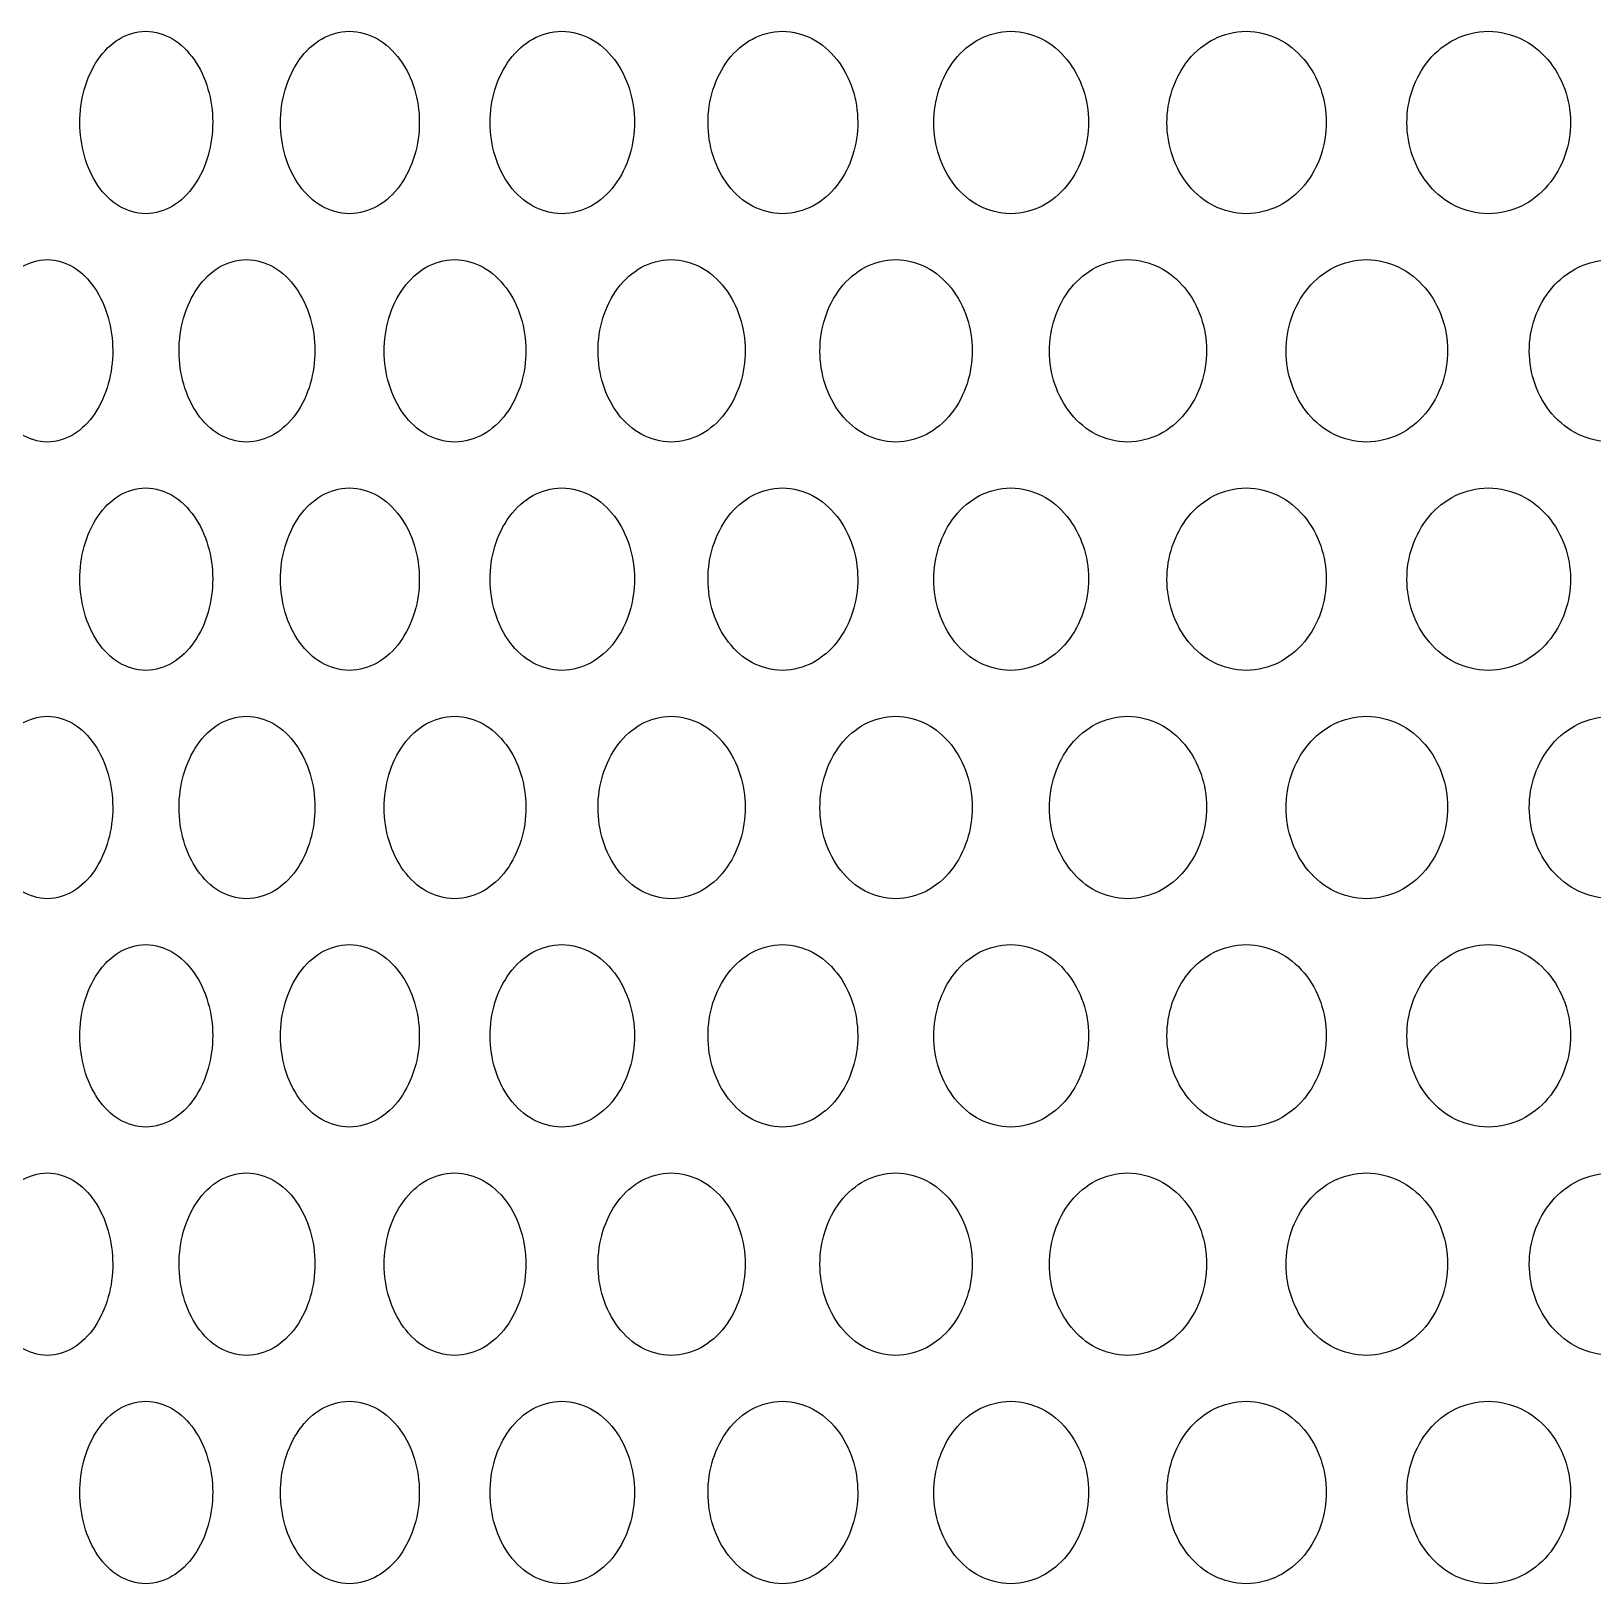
# Model space of a CAD drawing. Header units: millimetres. Extents: x 750 to 8479, y 2174 to 4333.
# Drawn here: x 1099.6 to 1168, y 2675.1 to 2743.1 of the extents above; entities that cross this region are included whole.
import ezdxf

# ---------------------------------------------------------------- set-up
doc = ezdxf.new("R2010")
doc.units = ezdxf.units.MM
doc.header["$LTSCALE"] = 153.67
doc.layers.add('02___PRT_ALL_AXES', color=7, linetype='CONTINUOUS')

msp = doc.modelspace()

# ---------------------------------------------------------------- linework, layer by layer
at = {"layer": '02___PRT_ALL_AXES', "color": 0, "linetype": 'Continuous'}
for points in [[(1104.66567, 2735.06591), (1104.2358, 2735.08775), (1103.46988, 2735.29974), (1102.51238, 2736.24269), (1101.91248, 2737.58256), (1101.71539, 2739.04925), (1101.90452, 2740.52312), (1102.50315, 2741.87762), (1103.46557, 2742.83075), (1104.23407, 2743.04428), (1104.66567, 2743.06591)], [(1104.66567, 2743.06591), (1105.09554, 2743.04407), (1105.86707, 2742.83209), (1106.84262, 2741.88914), (1107.45932, 2740.54927), (1107.66278, 2739.08257), (1107.46752, 2737.60871), (1106.85206, 2736.25421), (1105.87141, 2735.30107), (1105.09727, 2735.08754), (1104.66567, 2735.06591)], [(1113.58544, 2735.06591), (1113.13625, 2735.08775), (1112.33562, 2735.29974), (1111.33421, 2736.24269), (1110.70653, 2737.58256), (1110.50027, 2739.04925), (1110.69821, 2740.52312), (1111.32456, 2741.87762), (1112.33112, 2742.83075), (1113.13444, 2743.04428), (1113.58544, 2743.06591)], [(1113.58544, 2743.06591), (1114.03463, 2743.04407), (1114.84057, 2742.83209), (1115.85911, 2741.88914), (1116.50272, 2740.54927), (1116.71501, 2739.08257), (1116.51128, 2737.60871), (1115.86895, 2736.25421), (1114.84511, 2735.30107), (1114.03644, 2735.08754), (1113.58544, 2735.06591)], [(1122.88674, 2735.06591), (1122.41927, 2735.08775), (1121.58581, 2735.29974), (1120.54282, 2736.24269), (1119.88882, 2737.58256), (1119.67387, 2739.04925), (1119.88014, 2740.52312), (1120.53276, 2741.87762), (1121.58112, 2742.83075), (1122.41739, 2743.04428), (1122.88674, 2743.06591)], [(1122.88674, 2743.06591), (1123.35421, 2743.04407), (1124.19268, 2742.83209), (1125.25183, 2741.88914), (1125.92085, 2740.54927), (1126.14149, 2739.08257), (1125.92975, 2737.60871), (1125.26207, 2736.25421), (1124.19741, 2735.30107), (1123.35609, 2735.08754), (1122.88674, 2735.06591)], [(1132.54791, 2735.06591), (1132.06325, 2735.08775), (1131.1989, 2735.29974), (1130.11675, 2736.24269), (1129.43796, 2737.58256), (1129.21483, 2739.04925), (1129.42896, 2740.52312), (1130.10632, 2741.87762), (1131.19403, 2742.83075), (1132.0613, 2743.04428), (1132.54791, 2743.06591)], [(1132.54791, 2743.06591), (1133.03257, 2743.04407), (1133.90162, 2742.83209), (1134.99891, 2741.88914), (1135.69179, 2740.54927), (1135.92026, 2739.08257), (1135.701, 2737.60871), (1135.00952, 2736.25421), (1133.90652, 2735.30107), (1133.03452, 2735.08754), (1132.54791, 2735.06591)], [(1142.54646, 2735.06591), (1142.04573, 2735.08775), (1141.1525, 2735.29974), (1140.03372, 2736.24269), (1139.33172, 2737.58256), (1139.10092, 2739.04925), (1139.32241, 2740.52312), (1140.02293, 2741.87762), (1141.14747, 2742.83075), (1142.04372, 2743.04428), (1142.54646, 2743.06591)], [(1142.54646, 2743.06591), (1143.04718, 2743.04407), (1143.94478, 2742.83209), (1145.07766, 2741.88914), (1145.79278, 2740.54927), (1146.02855, 2739.08257), (1145.80228, 2737.60871), (1145.08861, 2736.25421), (1143.94984, 2735.30107), (1143.04919, 2735.08754), (1142.54646, 2735.06591)], [(1152.85908, 2735.06591), (1152.34347, 2735.08775), (1151.42343, 2735.29974), (1150.27063, 2736.24269), (1149.54705, 2737.58256), (1149.30912, 2739.04925), (1149.53745, 2740.52312), (1150.25951, 2741.87762), (1151.41825, 2742.83075), (1152.34139, 2743.04428), (1152.85908, 2743.06591)], [(1152.85908, 2743.06591), (1153.3747, 2743.04407), (1154.29877, 2742.83209), (1155.4646, 2741.88914), (1156.20029, 2740.54927), (1156.44281, 2739.08257), (1156.21007, 2737.60871), (1155.47586, 2736.25421), (1154.30398, 2735.30107), (1153.37677, 2735.08754), (1152.85908, 2735.06591)], [(1163.46178, 2735.06591), (1162.93247, 2735.08775), (1161.98778, 2735.29974), (1160.80363, 2736.24269), (1160.06016, 2737.58256), (1159.81566, 2739.04925), (1160.05029, 2740.52312), (1160.79221, 2741.87762), (1161.98246, 2742.83075), (1162.93034, 2743.04428), (1163.46178, 2743.06591)], [(1163.46178, 2743.06591), (1163.99109, 2743.04407), (1164.93948, 2742.83209), (1166.13554, 2741.88914), (1166.89009, 2740.54927), (1167.13879, 2739.08257), (1166.90012, 2737.60871), (1166.14709, 2736.25421), (1164.94482, 2735.30107), (1163.99322, 2735.08754), (1163.46178, 2735.06591)], [(1100.35539, 2725.06591), (1099.93556, 2725.08775), (1099.18766, 2725.29974), (1098.25296, 2726.24269), (1097.66748, 2727.58256), (1097.47514, 2729.04925), (1097.65971, 2730.52312), (1098.24396, 2731.87762), (1099.18345, 2732.83075), (1099.93387, 2733.04428), (1100.35539, 2733.06591)], [(1100.35539, 2733.06591), (1100.77522, 2733.04407), (1101.52886, 2732.83209), (1102.48207, 2731.88914), (1103.08477, 2730.54927), (1103.28363, 2729.08257), (1103.09279, 2727.60871), (1102.49128, 2726.25421), (1101.53311, 2725.30107), (1100.77691, 2725.08754), (1100.35539, 2725.06591)], [(1109.07654, 2725.06591), (1108.63688, 2725.08775), (1107.85338, 2725.29974), (1106.87364, 2726.24269), (1106.25967, 2727.58256), (1106.05794, 2729.04925), (1106.25153, 2730.52312), (1106.8642, 2731.87762), (1107.84897, 2732.83075), (1108.63512, 2733.04428), (1109.07654, 2733.06591)], [(1109.07654, 2733.06591), (1109.51621, 2733.04407), (1110.30516, 2732.83209), (1111.3025, 2731.88914), (1111.93284, 2730.54927), (1112.14078, 2729.08257), (1111.94122, 2727.60871), (1111.31214, 2726.25421), (1110.30961, 2725.30107), (1109.51797, 2725.08754), (1109.07654, 2725.06591)], [(1118.18973, 2725.06591), (1117.73127, 2725.08775), (1116.91399, 2725.29974), (1115.89149, 2726.24269), (1115.25046, 2727.58256), (1115.0398, 2729.04925), (1115.24196, 2730.52312), (1115.88163, 2731.87762), (1116.90939, 2732.83075), (1117.72942, 2733.04428), (1118.18973, 2733.06591)], [(1118.18973, 2733.06591), (1118.6482, 2733.04407), (1119.47064, 2732.83209), (1120.50978, 2731.88914), (1121.16629, 2730.54927), (1121.38283, 2729.08257), (1121.17502, 2727.60871), (1120.51983, 2726.25421), (1119.47527, 2725.30107), (1118.65004, 2725.08754), (1118.18973, 2725.06591)], [(1127.67373, 2725.06591), (1127.19753, 2725.08775), (1126.34837, 2725.29974), (1125.28549, 2726.24269), (1124.6189, 2727.58256), (1124.3998, 2729.04925), (1124.61006, 2730.52312), (1125.27525, 2731.87762), (1126.34359, 2732.83075), (1127.19561, 2733.04428), (1127.67373, 2733.06591)], [(1127.67373, 2733.06591), (1128.14993, 2733.04407), (1129.00394, 2732.83209), (1130.08247, 2731.88914), (1130.76362, 2730.54927), (1130.98824, 2729.08257), (1130.77268, 2727.60871), (1130.0929, 2726.25421), (1129.00875, 2725.30107), (1128.15185, 2725.08754), (1127.67373, 2725.06591)], [(1137.50645, 2725.06591), (1137.01362, 2725.08775), (1136.13456, 2725.29974), (1135.03378, 2726.24269), (1134.34319, 2727.58256), (1134.11615, 2729.04925), (1134.33402, 2730.52312), (1135.02317, 2731.87762), (1136.12962, 2732.83075), (1137.01163, 2733.04428), (1137.50645, 2733.06591)], [(1137.50645, 2733.06591), (1137.99928, 2733.04407), (1138.88287, 2732.83209), (1139.99828, 2731.88914), (1140.70248, 2730.54927), (1140.93467, 2729.08257), (1140.71184, 2727.60871), (1140.00906, 2726.25421), (1138.88785, 2725.30107), (1138.00127, 2725.08754), (1137.50645, 2725.06591)], [(1147.66499, 2725.06591), (1147.15668, 2725.08775), (1146.24978, 2725.29974), (1145.11366, 2726.24269), (1144.40066, 2727.58256), (1144.16623, 2729.04925), (1144.3912, 2730.52312), (1145.1027, 2731.87762), (1146.24467, 2732.83075), (1147.15463, 2733.04428), (1147.66499, 2733.06591)], [(1147.66499, 2733.06591), (1148.17331, 2733.04407), (1149.08442, 2732.83209), (1150.2341, 2731.88914), (1150.95971, 2730.54927), (1151.19893, 2729.08257), (1150.96936, 2727.60871), (1150.24521, 2726.25421), (1149.08955, 2725.30107), (1148.17535, 2725.08754), (1147.66499, 2725.06591)], [(1158.1257, 2725.06591), (1157.60309, 2725.08775), (1156.67045, 2725.29974), (1155.50163, 2726.24269), (1154.7679, 2727.58256), (1154.52661, 2729.04925), (1154.75816, 2730.52312), (1155.49036, 2731.87762), (1156.6652, 2732.83075), (1157.60099, 2733.04428), (1158.1257, 2733.06591)], [(1158.1257, 2733.06591), (1158.64831, 2733.04407), (1159.58482, 2732.83209), (1160.76611, 2731.88914), (1161.51144, 2730.54927), (1161.75713, 2729.08257), (1161.52135, 2727.60871), (1160.77752, 2726.25421), (1159.5901, 2725.30107), (1158.65042, 2725.08754), (1158.1257, 2725.06591)], [(1168.86421, 2725.06591), (1168.32852, 2725.08775), (1167.37232, 2725.29974), (1166.17353, 2726.24269), (1165.42076, 2727.58256), (1165.17318, 2729.04925), (1165.41077, 2730.52312), (1166.16197, 2731.87762), (1167.36693, 2732.83075), (1168.32637, 2733.04428), (1168.86421, 2733.06591)], [(1104.66567, 2715.06591), (1104.2358, 2715.08775), (1103.46988, 2715.29974), (1102.51238, 2716.24269), (1101.91248, 2717.58256), (1101.71539, 2719.04925), (1101.90452, 2720.52312), (1102.50315, 2721.87762), (1103.46557, 2722.83075), (1104.23407, 2723.04428), (1104.66567, 2723.06591)], [(1104.66567, 2723.06591), (1105.09554, 2723.04407), (1105.86707, 2722.83209), (1106.84262, 2721.88914), (1107.45932, 2720.54927), (1107.66278, 2719.08257), (1107.46752, 2717.60871), (1106.85206, 2716.25421), (1105.87141, 2715.30107), (1105.09727, 2715.08754), (1104.66567, 2715.06591)], [(1113.58544, 2715.06591), (1113.13625, 2715.08775), (1112.33562, 2715.29974), (1111.33421, 2716.24269), (1110.70653, 2717.58256), (1110.50027, 2719.04925), (1110.69821, 2720.52312), (1111.32456, 2721.87762), (1112.33112, 2722.83075), (1113.13444, 2723.04428), (1113.58544, 2723.06591)], [(1113.58544, 2723.06591), (1114.03463, 2723.04407), (1114.84057, 2722.83209), (1115.85911, 2721.88914), (1116.50272, 2720.54927), (1116.71501, 2719.08257), (1116.51128, 2717.60871), (1115.86895, 2716.25421), (1114.84511, 2715.30107), (1114.03644, 2715.08754), (1113.58544, 2715.06591)], [(1122.88674, 2715.06591), (1122.41927, 2715.08775), (1121.58581, 2715.29974), (1120.54282, 2716.24269), (1119.88882, 2717.58256), (1119.67387, 2719.04925), (1119.88014, 2720.52312), (1120.53276, 2721.87762), (1121.58112, 2722.83075), (1122.41739, 2723.04428), (1122.88674, 2723.06591)], [(1122.88674, 2723.06591), (1123.35421, 2723.04407), (1124.19268, 2722.83209), (1125.25183, 2721.88914), (1125.92085, 2720.54927), (1126.14149, 2719.08257), (1125.92975, 2717.60871), (1125.26207, 2716.25421), (1124.19741, 2715.30107), (1123.35609, 2715.08754), (1122.88674, 2715.06591)], [(1132.54791, 2715.06591), (1132.06325, 2715.08775), (1131.1989, 2715.29974), (1130.11675, 2716.24269), (1129.43796, 2717.58256), (1129.21483, 2719.04925), (1129.42896, 2720.52312), (1130.10632, 2721.87762), (1131.19403, 2722.83075), (1132.0613, 2723.04428), (1132.54791, 2723.06591)], [(1132.54791, 2723.06591), (1133.03257, 2723.04407), (1133.90162, 2722.83209), (1134.99891, 2721.88914), (1135.69179, 2720.54927), (1135.92026, 2719.08257), (1135.701, 2717.60871), (1135.00952, 2716.25421), (1133.90652, 2715.30107), (1133.03452, 2715.08754), (1132.54791, 2715.06591)], [(1142.54646, 2715.06591), (1142.04573, 2715.08775), (1141.1525, 2715.29974), (1140.03372, 2716.24269), (1139.33172, 2717.58256), (1139.10092, 2719.04925), (1139.32241, 2720.52312), (1140.02293, 2721.87762), (1141.14747, 2722.83075), (1142.04372, 2723.04428), (1142.54646, 2723.06591)], [(1142.54646, 2723.06591), (1143.04718, 2723.04407), (1143.94478, 2722.83209), (1145.07766, 2721.88914), (1145.79278, 2720.54927), (1146.02855, 2719.08257), (1145.80228, 2717.60871), (1145.08861, 2716.25421), (1143.94984, 2715.30107), (1143.04919, 2715.08754), (1142.54646, 2715.06591)], [(1152.85908, 2715.06591), (1152.34347, 2715.08775), (1151.42343, 2715.29974), (1150.27063, 2716.24269), (1149.54705, 2717.58256), (1149.30912, 2719.04925), (1149.53745, 2720.52312), (1150.25951, 2721.87762), (1151.41825, 2722.83075), (1152.34139, 2723.04428), (1152.85908, 2723.06591)], [(1152.85908, 2723.06591), (1153.3747, 2723.04407), (1154.29877, 2722.83209), (1155.4646, 2721.88914), (1156.20029, 2720.54927), (1156.44281, 2719.08257), (1156.21007, 2717.60871), (1155.47586, 2716.25421), (1154.30398, 2715.30107), (1153.37677, 2715.08754), (1152.85908, 2715.06591)], [(1163.46178, 2715.06591), (1162.93247, 2715.08775), (1161.98778, 2715.29974), (1160.80363, 2716.24269), (1160.06016, 2717.58256), (1159.81566, 2719.04925), (1160.05029, 2720.52312), (1160.79221, 2721.87762), (1161.98246, 2722.83075), (1162.93034, 2723.04428), (1163.46178, 2723.06591)], [(1163.46178, 2723.06591), (1163.99109, 2723.04407), (1164.93948, 2722.83209), (1166.13554, 2721.88914), (1166.89009, 2720.54927), (1167.13879, 2719.08257), (1166.90012, 2717.60871), (1166.14709, 2716.25421), (1164.94482, 2715.30107), (1163.99322, 2715.08754), (1163.46178, 2715.06591)], [(1100.35539, 2705.06591), (1099.93556, 2705.08775), (1099.18766, 2705.29974), (1098.25296, 2706.24269), (1097.66748, 2707.58256), (1097.47514, 2709.04925), (1097.65971, 2710.52312), (1098.24396, 2711.87762), (1099.18345, 2712.83075), (1099.93387, 2713.04428), (1100.35539, 2713.06591)], [(1100.35539, 2713.06591), (1100.77522, 2713.04407), (1101.52886, 2712.83209), (1102.48207, 2711.88914), (1103.08477, 2710.54927), (1103.28363, 2709.08257), (1103.09279, 2707.60871), (1102.49128, 2706.25421), (1101.53311, 2705.30107), (1100.77691, 2705.08754), (1100.35539, 2705.06591)], [(1109.07654, 2705.06591), (1108.63688, 2705.08775), (1107.85338, 2705.29974), (1106.87364, 2706.24269), (1106.25967, 2707.58256), (1106.05794, 2709.04925), (1106.25153, 2710.52312), (1106.8642, 2711.87762), (1107.84897, 2712.83075), (1108.63512, 2713.04428), (1109.07654, 2713.06591)], [(1109.07654, 2713.06591), (1109.51621, 2713.04407), (1110.30516, 2712.83209), (1111.3025, 2711.88914), (1111.93284, 2710.54927), (1112.14078, 2709.08257), (1111.94122, 2707.60871), (1111.31214, 2706.25421), (1110.30961, 2705.30107), (1109.51797, 2705.08754), (1109.07654, 2705.06591)], [(1118.18973, 2705.06591), (1117.73127, 2705.08775), (1116.91399, 2705.29974), (1115.89149, 2706.24269), (1115.25046, 2707.58256), (1115.0398, 2709.04925), (1115.24196, 2710.52312), (1115.88163, 2711.87762), (1116.90939, 2712.83075), (1117.72942, 2713.04428), (1118.18973, 2713.06591)], [(1118.18973, 2713.06591), (1118.6482, 2713.04407), (1119.47064, 2712.83209), (1120.50978, 2711.88914), (1121.16629, 2710.54927), (1121.38283, 2709.08257), (1121.17502, 2707.60871), (1120.51983, 2706.25421), (1119.47527, 2705.30107), (1118.65004, 2705.08754), (1118.18973, 2705.06591)], [(1127.67373, 2705.06591), (1127.19753, 2705.08775), (1126.34837, 2705.29974), (1125.28549, 2706.24269), (1124.6189, 2707.58256), (1124.3998, 2709.04925), (1124.61006, 2710.52312), (1125.27525, 2711.87762), (1126.34359, 2712.83075), (1127.19561, 2713.04428), (1127.67373, 2713.06591)], [(1127.67373, 2713.06591), (1128.14993, 2713.04407), (1129.00394, 2712.83209), (1130.08247, 2711.88914), (1130.76362, 2710.54927), (1130.98824, 2709.08257), (1130.77268, 2707.60871), (1130.0929, 2706.25421), (1129.00875, 2705.30107), (1128.15185, 2705.08754), (1127.67373, 2705.06591)], [(1137.50645, 2705.06591), (1137.01362, 2705.08775), (1136.13456, 2705.29974), (1135.03378, 2706.24269), (1134.34319, 2707.58256), (1134.11615, 2709.04925), (1134.33402, 2710.52312), (1135.02317, 2711.87762), (1136.12962, 2712.83075), (1137.01163, 2713.04428), (1137.50645, 2713.06591)], [(1137.50645, 2713.06591), (1137.99928, 2713.04407), (1138.88287, 2712.83209), (1139.99828, 2711.88914), (1140.70248, 2710.54927), (1140.93467, 2709.08257), (1140.71184, 2707.60871), (1140.00906, 2706.25421), (1138.88785, 2705.30107), (1138.00127, 2705.08754), (1137.50645, 2705.06591)], [(1147.66499, 2705.06591), (1147.15668, 2705.08775), (1146.24978, 2705.29974), (1145.11366, 2706.24269), (1144.40066, 2707.58256), (1144.16623, 2709.04925), (1144.3912, 2710.52312), (1145.1027, 2711.87762), (1146.24467, 2712.83075), (1147.15463, 2713.04428), (1147.66499, 2713.06591)], [(1147.66499, 2713.06591), (1148.17331, 2713.04407), (1149.08442, 2712.83209), (1150.2341, 2711.88914), (1150.95971, 2710.54927), (1151.19893, 2709.08257), (1150.96936, 2707.60871), (1150.24521, 2706.25421), (1149.08955, 2705.30107), (1148.17535, 2705.08754), (1147.66499, 2705.06591)], [(1158.1257, 2705.06591), (1157.60309, 2705.08775), (1156.67045, 2705.29974), (1155.50163, 2706.24269), (1154.7679, 2707.58256), (1154.52661, 2709.04925), (1154.75816, 2710.52312), (1155.49036, 2711.87762), (1156.6652, 2712.83075), (1157.60099, 2713.04428), (1158.1257, 2713.06591)], [(1158.1257, 2713.06591), (1158.64831, 2713.04407), (1159.58482, 2712.83209), (1160.76611, 2711.88914), (1161.51144, 2710.54927), (1161.75713, 2709.08257), (1161.52135, 2707.60871), (1160.77752, 2706.25421), (1159.5901, 2705.30107), (1158.65042, 2705.08754), (1158.1257, 2705.06591)], [(1168.86421, 2705.06591), (1168.32852, 2705.08775), (1167.37232, 2705.29974), (1166.17353, 2706.24269), (1165.42076, 2707.58256), (1165.17318, 2709.04925), (1165.41077, 2710.52312), (1166.16197, 2711.87762), (1167.36693, 2712.83075), (1168.32637, 2713.04428), (1168.86421, 2713.06591)], [(1104.66567, 2695.06591), (1104.2358, 2695.08775), (1103.46988, 2695.29974), (1102.51238, 2696.24269), (1101.91248, 2697.58256), (1101.71539, 2699.04925), (1101.90452, 2700.52312), (1102.50315, 2701.87762), (1103.46557, 2702.83075), (1104.23407, 2703.04428), (1104.66567, 2703.06591)], [(1104.66567, 2703.06591), (1105.09554, 2703.04407), (1105.86707, 2702.83209), (1106.84262, 2701.88914), (1107.45932, 2700.54927), (1107.66278, 2699.08257), (1107.46752, 2697.60871), (1106.85206, 2696.25421), (1105.87141, 2695.30107), (1105.09727, 2695.08754), (1104.66567, 2695.06591)], [(1113.58544, 2695.06591), (1113.13625, 2695.08775), (1112.33562, 2695.29974), (1111.33421, 2696.24269), (1110.70653, 2697.58256), (1110.50027, 2699.04925), (1110.69821, 2700.52312), (1111.32456, 2701.87762), (1112.33112, 2702.83075), (1113.13444, 2703.04428), (1113.58544, 2703.06591)], [(1113.58544, 2703.06591), (1114.03463, 2703.04407), (1114.84057, 2702.83209), (1115.85911, 2701.88914), (1116.50272, 2700.54927), (1116.71501, 2699.08257), (1116.51128, 2697.60871), (1115.86895, 2696.25421), (1114.84511, 2695.30107), (1114.03644, 2695.08754), (1113.58544, 2695.06591)], [(1122.88674, 2695.06591), (1122.41927, 2695.08775), (1121.58581, 2695.29974), (1120.54282, 2696.24269), (1119.88882, 2697.58256), (1119.67387, 2699.04925), (1119.88014, 2700.52312), (1120.53276, 2701.87762), (1121.58112, 2702.83075), (1122.41739, 2703.04428), (1122.88674, 2703.06591)], [(1122.88674, 2703.06591), (1123.35421, 2703.04407), (1124.19268, 2702.83209), (1125.25183, 2701.88914), (1125.92085, 2700.54927), (1126.14149, 2699.08257), (1125.92975, 2697.60871), (1125.26207, 2696.25421), (1124.19741, 2695.30107), (1123.35609, 2695.08754), (1122.88674, 2695.06591)], [(1132.54791, 2695.06591), (1132.06325, 2695.08775), (1131.1989, 2695.29974), (1130.11675, 2696.24269), (1129.43796, 2697.58256), (1129.21483, 2699.04925), (1129.42896, 2700.52312), (1130.10632, 2701.87762), (1131.19403, 2702.83075), (1132.0613, 2703.04428), (1132.54791, 2703.06591)], [(1132.54791, 2703.06591), (1133.03257, 2703.04407), (1133.90162, 2702.83209), (1134.99891, 2701.88914), (1135.69179, 2700.54927), (1135.92026, 2699.08257), (1135.701, 2697.60871), (1135.00952, 2696.25421), (1133.90652, 2695.30107), (1133.03452, 2695.08754), (1132.54791, 2695.06591)], [(1142.54646, 2695.06591), (1142.04573, 2695.08775), (1141.1525, 2695.29974), (1140.03372, 2696.24269), (1139.33172, 2697.58256), (1139.10092, 2699.04925), (1139.32241, 2700.52312), (1140.02293, 2701.87762), (1141.14747, 2702.83075), (1142.04372, 2703.04428), (1142.54646, 2703.06591)], [(1142.54646, 2703.06591), (1143.04718, 2703.04407), (1143.94478, 2702.83209), (1145.07766, 2701.88914), (1145.79278, 2700.54927), (1146.02855, 2699.08257), (1145.80228, 2697.60871), (1145.08861, 2696.25421), (1143.94984, 2695.30107), (1143.04919, 2695.08754), (1142.54646, 2695.06591)], [(1152.85908, 2695.06591), (1152.34347, 2695.08775), (1151.42343, 2695.29974), (1150.27063, 2696.24269), (1149.54705, 2697.58256), (1149.30912, 2699.04925), (1149.53745, 2700.52312), (1150.25951, 2701.87762), (1151.41825, 2702.83075), (1152.34139, 2703.04428), (1152.85908, 2703.06591)], [(1152.85908, 2703.06591), (1153.3747, 2703.04407), (1154.29877, 2702.83209), (1155.4646, 2701.88914), (1156.20029, 2700.54927), (1156.44281, 2699.08257), (1156.21007, 2697.60871), (1155.47586, 2696.25421), (1154.30398, 2695.30107), (1153.37677, 2695.08754), (1152.85908, 2695.06591)], [(1163.46178, 2695.06591), (1162.93247, 2695.08775), (1161.98778, 2695.29974), (1160.80363, 2696.24269), (1160.06016, 2697.58256), (1159.81566, 2699.04925), (1160.05029, 2700.52312), (1160.79221, 2701.87762), (1161.98246, 2702.83075), (1162.93034, 2703.04428), (1163.46178, 2703.06591)], [(1163.46178, 2703.06591), (1163.99109, 2703.04407), (1164.93948, 2702.83209), (1166.13554, 2701.88914), (1166.89009, 2700.54927), (1167.13879, 2699.08257), (1166.90012, 2697.60871), (1166.14709, 2696.25421), (1164.94482, 2695.30107), (1163.99322, 2695.08754), (1163.46178, 2695.06591)], [(1100.35539, 2685.06591), (1099.93556, 2685.08775), (1099.18766, 2685.29974), (1098.25296, 2686.24269), (1097.66748, 2687.58256), (1097.47514, 2689.04925), (1097.65971, 2690.52312), (1098.24396, 2691.87762), (1099.18345, 2692.83075), (1099.93387, 2693.04428), (1100.35539, 2693.06591)], [(1100.35539, 2693.06591), (1100.77522, 2693.04407), (1101.52886, 2692.83209), (1102.48207, 2691.88914), (1103.08477, 2690.54927), (1103.28363, 2689.08257), (1103.09279, 2687.60871), (1102.49128, 2686.25421), (1101.53311, 2685.30107), (1100.77691, 2685.08754), (1100.35539, 2685.06591)], [(1109.07654, 2685.06591), (1108.63688, 2685.08775), (1107.85338, 2685.29974), (1106.87364, 2686.24269), (1106.25967, 2687.58256), (1106.05794, 2689.04925), (1106.25153, 2690.52312), (1106.8642, 2691.87762), (1107.84897, 2692.83075), (1108.63512, 2693.04428), (1109.07654, 2693.06591)], [(1109.07654, 2693.06591), (1109.51621, 2693.04407), (1110.30516, 2692.83209), (1111.3025, 2691.88914), (1111.93284, 2690.54927), (1112.14078, 2689.08257), (1111.94122, 2687.60871), (1111.31214, 2686.25421), (1110.30961, 2685.30107), (1109.51797, 2685.08754), (1109.07654, 2685.06591)], [(1118.18973, 2685.06591), (1117.73127, 2685.08775), (1116.91399, 2685.29974), (1115.89149, 2686.24269), (1115.25046, 2687.58256), (1115.0398, 2689.04925), (1115.24196, 2690.52312), (1115.88163, 2691.87762), (1116.90939, 2692.83075), (1117.72942, 2693.04428), (1118.18973, 2693.06591)], [(1118.18973, 2693.06591), (1118.6482, 2693.04407), (1119.47064, 2692.83209), (1120.50978, 2691.88914), (1121.16629, 2690.54927), (1121.38283, 2689.08257), (1121.17502, 2687.60871), (1120.51983, 2686.25421), (1119.47527, 2685.30107), (1118.65004, 2685.08754), (1118.18973, 2685.06591)], [(1127.67373, 2685.06591), (1127.19753, 2685.08775), (1126.34837, 2685.29974), (1125.28549, 2686.24269), (1124.6189, 2687.58256), (1124.3998, 2689.04925), (1124.61006, 2690.52312), (1125.27525, 2691.87762), (1126.34359, 2692.83075), (1127.19561, 2693.04428), (1127.67373, 2693.06591)], [(1127.67373, 2693.06591), (1128.14993, 2693.04407), (1129.00394, 2692.83209), (1130.08247, 2691.88914), (1130.76362, 2690.54927), (1130.98824, 2689.08257), (1130.77268, 2687.60871), (1130.0929, 2686.25421), (1129.00875, 2685.30107), (1128.15185, 2685.08754), (1127.67373, 2685.06591)], [(1137.50645, 2685.06591), (1137.01362, 2685.08775), (1136.13456, 2685.29974), (1135.03378, 2686.24269), (1134.34319, 2687.58256), (1134.11615, 2689.04925), (1134.33402, 2690.52312), (1135.02317, 2691.87762), (1136.12962, 2692.83075), (1137.01163, 2693.04428), (1137.50645, 2693.06591)], [(1137.50645, 2693.06591), (1137.99928, 2693.04407), (1138.88287, 2692.83209), (1139.99828, 2691.88914), (1140.70248, 2690.54927), (1140.93467, 2689.08257), (1140.71184, 2687.60871), (1140.00906, 2686.25421), (1138.88785, 2685.30107), (1138.00127, 2685.08754), (1137.50645, 2685.06591)], [(1147.66499, 2685.06591), (1147.15668, 2685.08775), (1146.24978, 2685.29974), (1145.11366, 2686.24269), (1144.40066, 2687.58256), (1144.16623, 2689.04925), (1144.3912, 2690.52312), (1145.1027, 2691.87762), (1146.24467, 2692.83075), (1147.15463, 2693.04428), (1147.66499, 2693.06591)], [(1147.66499, 2693.06591), (1148.17331, 2693.04407), (1149.08442, 2692.83209), (1150.2341, 2691.88914), (1150.95971, 2690.54927), (1151.19893, 2689.08257), (1150.96936, 2687.60871), (1150.24521, 2686.25421), (1149.08955, 2685.30107), (1148.17535, 2685.08754), (1147.66499, 2685.06591)], [(1158.1257, 2685.06591), (1157.60309, 2685.08775), (1156.67045, 2685.29974), (1155.50163, 2686.24269), (1154.7679, 2687.58256), (1154.52661, 2689.04925), (1154.75816, 2690.52312), (1155.49036, 2691.87762), (1156.6652, 2692.83075), (1157.60099, 2693.04428), (1158.1257, 2693.06591)], [(1158.1257, 2693.06591), (1158.64831, 2693.04407), (1159.58482, 2692.83209), (1160.76611, 2691.88914), (1161.51144, 2690.54927), (1161.75713, 2689.08257), (1161.52135, 2687.60871), (1160.77752, 2686.25421), (1159.5901, 2685.30107), (1158.65042, 2685.08754), (1158.1257, 2685.06591)], [(1168.86421, 2685.06591), (1168.32852, 2685.08775), (1167.37232, 2685.29974), (1166.17353, 2686.24269), (1165.42076, 2687.58256), (1165.17318, 2689.04925), (1165.41077, 2690.52312), (1166.16197, 2691.87762), (1167.36693, 2692.83075), (1168.32637, 2693.04428), (1168.86421, 2693.06591)], [(1104.66567, 2675.06591), (1104.2358, 2675.08775), (1103.46988, 2675.29974), (1102.51238, 2676.24269), (1101.91248, 2677.58256), (1101.71539, 2679.04925), (1101.90452, 2680.52312), (1102.50315, 2681.87762), (1103.46557, 2682.83075), (1104.23407, 2683.04428), (1104.66567, 2683.06591)], [(1104.66567, 2683.06591), (1105.09554, 2683.04407), (1105.86707, 2682.83209), (1106.84262, 2681.88914), (1107.45932, 2680.54927), (1107.66278, 2679.08257), (1107.46752, 2677.60871), (1106.85206, 2676.25421), (1105.87141, 2675.30107), (1105.09727, 2675.08754), (1104.66567, 2675.06591)], [(1113.58544, 2675.06591), (1113.13625, 2675.08775), (1112.33562, 2675.29974), (1111.33421, 2676.24269), (1110.70653, 2677.58256), (1110.50027, 2679.04925), (1110.69821, 2680.52312), (1111.32456, 2681.87762), (1112.33112, 2682.83075), (1113.13444, 2683.04428), (1113.58544, 2683.06591)], [(1113.58544, 2683.06591), (1114.03463, 2683.04407), (1114.84057, 2682.83209), (1115.85911, 2681.88914), (1116.50272, 2680.54927), (1116.71501, 2679.08257), (1116.51128, 2677.60871), (1115.86895, 2676.25421), (1114.84511, 2675.30107), (1114.03644, 2675.08754), (1113.58544, 2675.06591)], [(1122.88674, 2675.06591), (1122.41927, 2675.08775), (1121.58581, 2675.29974), (1120.54282, 2676.24269), (1119.88882, 2677.58256), (1119.67387, 2679.04925), (1119.88014, 2680.52312), (1120.53276, 2681.87762), (1121.58112, 2682.83075), (1122.41739, 2683.04428), (1122.88674, 2683.06591)], [(1122.88674, 2683.06591), (1123.35421, 2683.04407), (1124.19268, 2682.83209), (1125.25183, 2681.88914), (1125.92085, 2680.54927), (1126.14149, 2679.08257), (1125.92975, 2677.60871), (1125.26207, 2676.25421), (1124.19741, 2675.30107), (1123.35609, 2675.08754), (1122.88674, 2675.06591)], [(1132.54791, 2675.06591), (1132.06325, 2675.08775), (1131.1989, 2675.29974), (1130.11675, 2676.24269), (1129.43796, 2677.58256), (1129.21483, 2679.04925), (1129.42896, 2680.52312), (1130.10632, 2681.87762), (1131.19403, 2682.83075), (1132.0613, 2683.04428), (1132.54791, 2683.06591)], [(1132.54791, 2683.06591), (1133.03257, 2683.04407), (1133.90162, 2682.83209), (1134.99891, 2681.88914), (1135.69179, 2680.54927), (1135.92026, 2679.08257), (1135.701, 2677.60871), (1135.00952, 2676.25421), (1133.90652, 2675.30107), (1133.03452, 2675.08754), (1132.54791, 2675.06591)], [(1142.54646, 2675.06591), (1142.04573, 2675.08775), (1141.1525, 2675.29974), (1140.03372, 2676.24269), (1139.33172, 2677.58256), (1139.10092, 2679.04925), (1139.32241, 2680.52312), (1140.02293, 2681.87762), (1141.14747, 2682.83075), (1142.04372, 2683.04428), (1142.54646, 2683.06591)], [(1142.54646, 2683.06591), (1143.04718, 2683.04407), (1143.94478, 2682.83209), (1145.07766, 2681.88914), (1145.79278, 2680.54927), (1146.02855, 2679.08257), (1145.80228, 2677.60871), (1145.08861, 2676.25421), (1143.94984, 2675.30107), (1143.04919, 2675.08754), (1142.54646, 2675.06591)], [(1152.85908, 2675.06591), (1152.34347, 2675.08775), (1151.42343, 2675.29974), (1150.27063, 2676.24269), (1149.54705, 2677.58256), (1149.30912, 2679.04925), (1149.53745, 2680.52312), (1150.25951, 2681.87762), (1151.41825, 2682.83075), (1152.34139, 2683.04428), (1152.85908, 2683.06591)], [(1152.85908, 2683.06591), (1153.3747, 2683.04407), (1154.29877, 2682.83209), (1155.4646, 2681.88914), (1156.20029, 2680.54927), (1156.44281, 2679.08257), (1156.21007, 2677.60871), (1155.47586, 2676.25421), (1154.30398, 2675.30107), (1153.37677, 2675.08754), (1152.85908, 2675.06591)], [(1163.46178, 2675.06591), (1162.93247, 2675.08775), (1161.98778, 2675.29974), (1160.80363, 2676.24269), (1160.06016, 2677.58256), (1159.81566, 2679.04925), (1160.05029, 2680.52312), (1160.79221, 2681.87762), (1161.98246, 2682.83075), (1162.93034, 2683.04428), (1163.46178, 2683.06591)], [(1163.46178, 2683.06591), (1163.99109, 2683.04407), (1164.93948, 2682.83209), (1166.13554, 2681.88914), (1166.89009, 2680.54927), (1167.13879, 2679.08257), (1166.90012, 2677.60871), (1166.14709, 2676.25421), (1164.94482, 2675.30107), (1163.99322, 2675.08754), (1163.46178, 2675.06591)]]:
    msp.add_open_spline(points, degree=3, dxfattribs=at)

doc.saveas('drawing.dxf')
